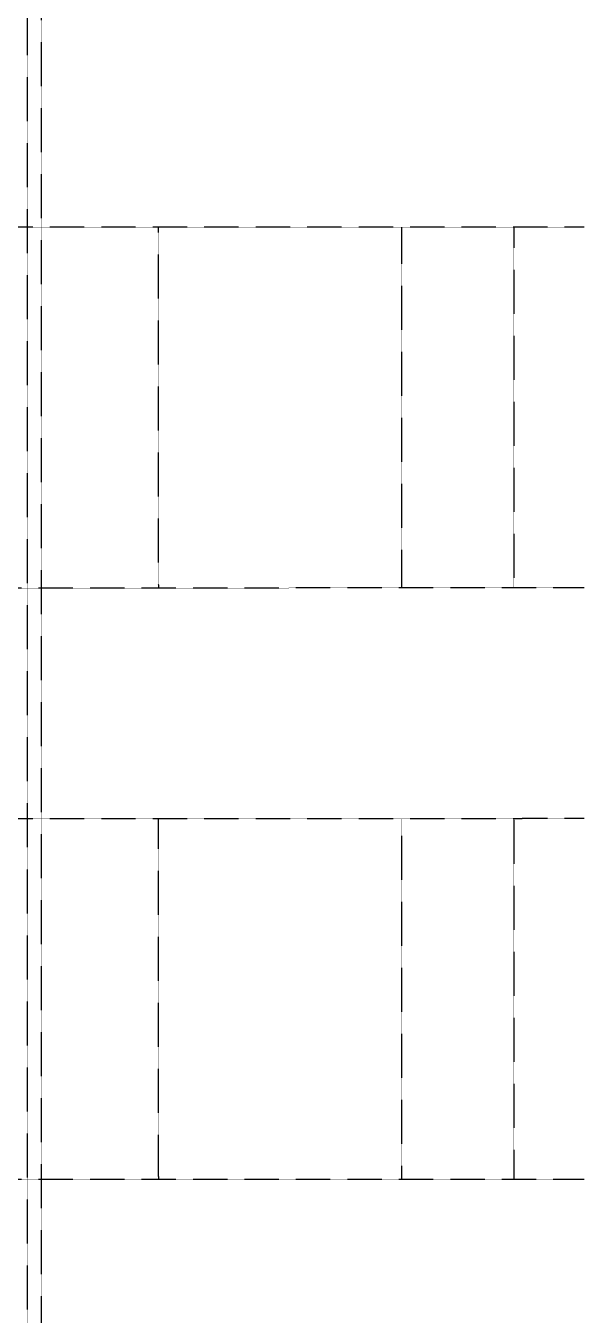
# Model space of a CAD drawing. Header units: millimetres. Extents: x -955179 to -912907, y 62798 to 154298.
# Drawn here: x -949211 to -947322, y 130484 to 134843 of the extents above; entities that cross this region are included whole.
import ezdxf

# ---------------------------------------------------------------- set-up
doc = ezdxf.new("R2010")
doc.units = ezdxf.units.MM
doc.header["$MEASUREMENT"] = 0
doc.linetypes.add('HIDDEN', pattern=[0.375, 0.25, -0.125])
doc.layers.add('CV', color=251, linetype='HIDDEN')

# ---------------------------------------------------------------- blocks, each defined once
blk = doc.blocks.new('TK FRAME')
at = {"layer": 'CV', "linetype": 'HIDDEN'}
for p, q in [((263765.8, -240393), (263765.8, -241613)), ((264686, -240393), (264686, -241613)), ((265690.2, -240393), (265690.2, -241613)), ((266512.7, -240393), (266512.7, -241613)), ((266892.7, -240393), (266892.7, -241613)), ((262562.9, -240578.2), (262562.9, -241427.9)), ((262937.7, -240578.2), (262937.7, -241427.9))]:
    blk.add_line(p, q, dxfattribs=at)
for points in [[(267130.7, -240393), (263641.8, -240393), (263153.4, -240578.2), (262140.2, -240578.2)], [(267130.7, -241613), (263641.8, -241613), (263153.4, -241427.9), (262140.2, -241427.9)]]:
    blk.add_lwpolyline(points, dxfattribs=at)
blk = doc.blocks.new('TK출하')
at = {"layer": 'CV'}
for p, q in [((-852931.7, 132705.7, 483.9), (-852928.7, 112029.5, 841.9)), ((-852880.3, 112084.4, 836.6), (-852882.2, 132705.7, 492.5))]:
    blk.add_line(p, q, dxfattribs=at)
at = {"layer": 'CV', "rotation": 0.0137552547841788}
for p in [(-1118234.6, 364710.4, 497.4), (-1118234.6, 362710.4, 497.4)]:
    blk.add_blockref('TK FRAME', p, dxfattribs=at)

msp = doc.modelspace()

# ---------------------------------------------------------------- block references
at = {"layer": 'CV'}
msp.add_blockref('TK출하', (-96275.8, 9780.8, -202.6), dxfattribs=at)

doc.saveas('drawing.dxf')
